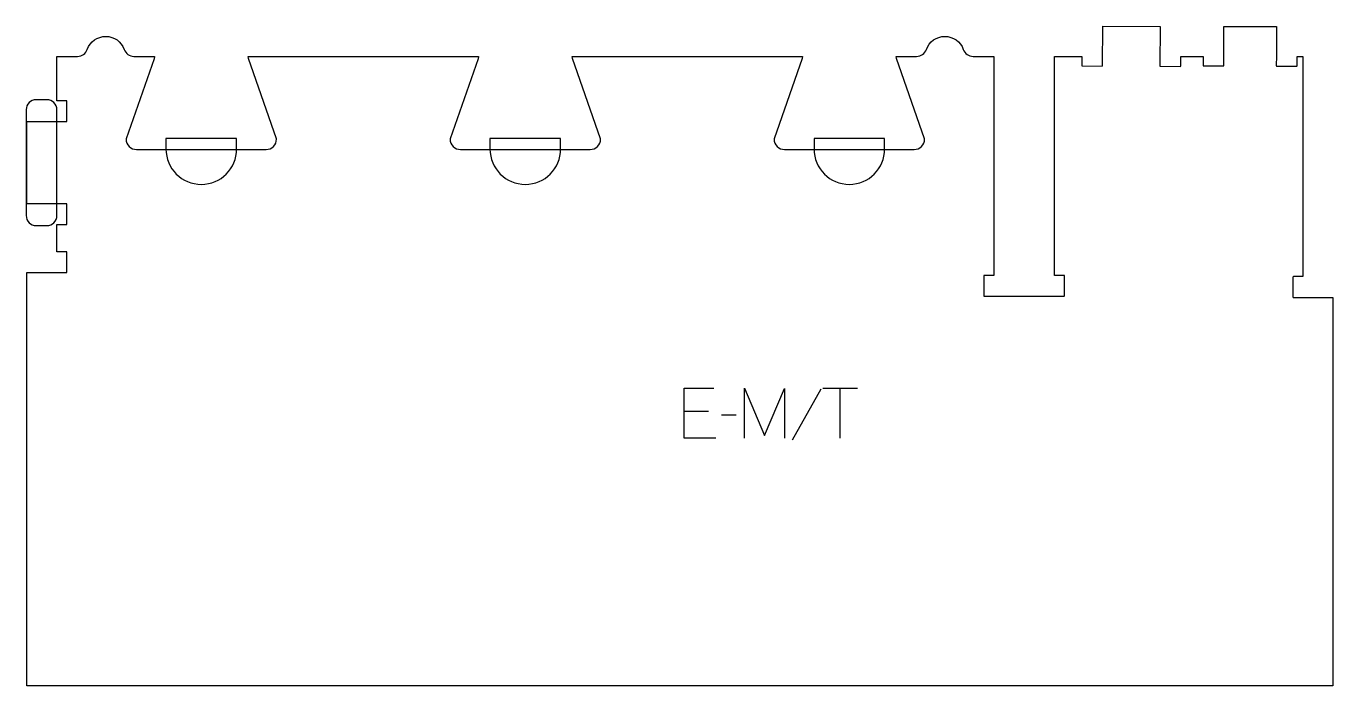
# Model space of a CAD drawing. Header units: millimetres. Extents: x -393 to 393, y -179 to 218.
import ezdxf

# ---------------------------------------------------------------- set-up
doc = ezdxf.new("R2010")
doc.units = ezdxf.units.MM
for name, color, linetype, true_color in [('1_ANYTOOL_1MMDEEP_LABELS_S', 2, 'Continuous', 0xffff00), ('4_ANYTOOL_CUTTHROUGH_OUTSI', 5, 'Continuous', 0x0000ff), ('5_ANYTOOL_HALF_MILL_9MM_IN', 3, 'Continuous', 0x00ff00)]:
    doc.layers.add(name, color=color, linetype=linetype, true_color=true_color)

msp = doc.modelspace()

# ---------------------------------------------------------------- linework, layer by layer
at = {"layer": '1_ANYTOOL_1MMDEEP_LABELS_S'}
for p, q in [((86.44, 0), (107.19, 0)), ((96.69, 0), (96.69, -30)), ((85.16, -0.47), (67.97, -31.24)), ((17.66, -13.93), (3, -13.93)), ((34.16, -16.11), (25.37, -16.2))]:
    msp.add_line(p, q, dxfattribs=at)
for points in [[(21.94, -30), (3, -30), (3, 0), (20.83, 0)], [(39.3, -30), (39.3, 0), (51.3, -28.37), (63.3, -0.13), (63.3, -30)]]:
    msp.add_lwpolyline(points, dxfattribs=at)
at = {"layer": '4_ANYTOOL_CUTTHROUGH_OUTSI'}
msp.add_lwpolyline([(73.97, 198.31), (57.07, 150.03), (57.06, 149.94, 0.414214), (63.31, 143.69), (141.31, 143.69, 0.414214), (147.56, 149.94), (147.54, 150.03), (130.64, 198.31), (130.41, 199.69), (142.81, 199.69, 0.317837), (148.7, 203.86, -0.707107), (170.86, 203.86, 0.317837), (176.75, 199.69), (189.16, 199.66), (189.16, 67.94), (183.41, 67.94, 0.414214), (183.16, 67.69), (183.16, 55.69, 0.414214), (183.41, 55.44), (231.41, 55.44, 0.414214), (231.66, 55.69), (231.66, 67.69, 0.414214), (231.41, 67.94), (225.66, 67.94), (225.66, 199.69), (242.16, 199.69), (242.14, 194.16, 0.414214), (242.39, 193.91), (254.39, 193.88, 0.414214), (254.64, 194.13), (254.7, 217.88), (289.2, 217.72), (289.14, 193.97, 0.414214), (289.39, 193.72), (301.39, 193.69, 0.414214), (301.64, 193.94), (301.66, 199.69), (315.07, 199.69), (315.05, 194.24, 0.414253), (315.3, 193.99), (327.3, 193.96, 0.414178), (327.55, 194.21), (327.57, 199.94), (327.61, 217.57), (359.2, 217.57), (359.16, 200.05), (359.14, 194.05, 0.414214), (359.39, 193.8), (371.39, 193.77, 0.414204), (371.64, 194.02), (371.66, 199.69), (375.16, 199.69), (375.16, 67.19), (369.41, 67.19, 0.414214), (369.16, 66.94), (369.16, 54.94, 0.414214), (369.41, 54.69), (393.16, 54.69), (393.16, -178.98), (-392.34, -178.98), (-392.34, 69.69), (-368.59, 69.69, 0.414214), (-368.34, 69.94), (-368.34, 81.94, 0.414214), (-368.59, 82.19), (-374.34, 82.19), (-374.34, 98.52), (-368.59, 98.52, 0.414214), (-368.34, 98.77), (-368.34, 110.77, 0.414214), (-368.59, 111.02), (-392.34, 111.02), (-392.34, 160.52), (-368.59, 160.52, 0.414214), (-368.34, 160.77), (-368.34, 172.77, 0.414214), (-368.59, 173.02), (-374.34, 173.02), (-374.34, 199.69), (-361.94, 199.69, 0.317837), (-356.05, 203.86, -0.707107), (-333.89, 203.86, 0.317837), (-328, 199.69), (-315.6, 199.69), (-315.83, 198.3), (-332.73, 150.03), (-332.74, 149.94, 0.414214), (-326.49, 143.69), (-248.49, 143.69, 0.414214), (-242.24, 149.94), (-242.26, 150.03), (-259.16, 198.31), (-259.39, 199.69), (-120.7, 199.69), (-120.93, 198.3), (-137.83, 150.03), (-137.84, 149.94, 0.414214), (-131.59, 143.69), (-53.59, 143.69, 0.414214), (-47.34, 149.94), (-47.36, 150.03), (-64.26, 198.31), (-64.49, 199.69), (74.2, 199.69)], format="xyb", close=True, dxfattribs=at)
at = {"layer": '5_ANYTOOL_HALF_MILL_9MM_IN'}
for points in [[(-386.84, 173.64, 0.414214), (-392.84, 167.64), (-392.84, 103.89, 0.414214), (-386.84, 97.89), (-380.34, 97.89, 0.414214), (-374.34, 103.89), (-374.34, 167.64, 0.414214), (-380.34, 173.64)], [(-308.74, 143.94, 1), (-266.24, 143.94), (-266.24, 150.19), (-308.74, 150.19)], [(-113.84, 143.94, 1), (-71.34, 143.94), (-71.34, 150.19), (-113.84, 150.19)], [(81.06, 143.94, 1), (123.56, 143.94), (123.56, 150.19), (81.06, 150.19)]]:
    msp.add_lwpolyline(points, format="xyb", close=True, dxfattribs=at)

doc.saveas('drawing.dxf')
